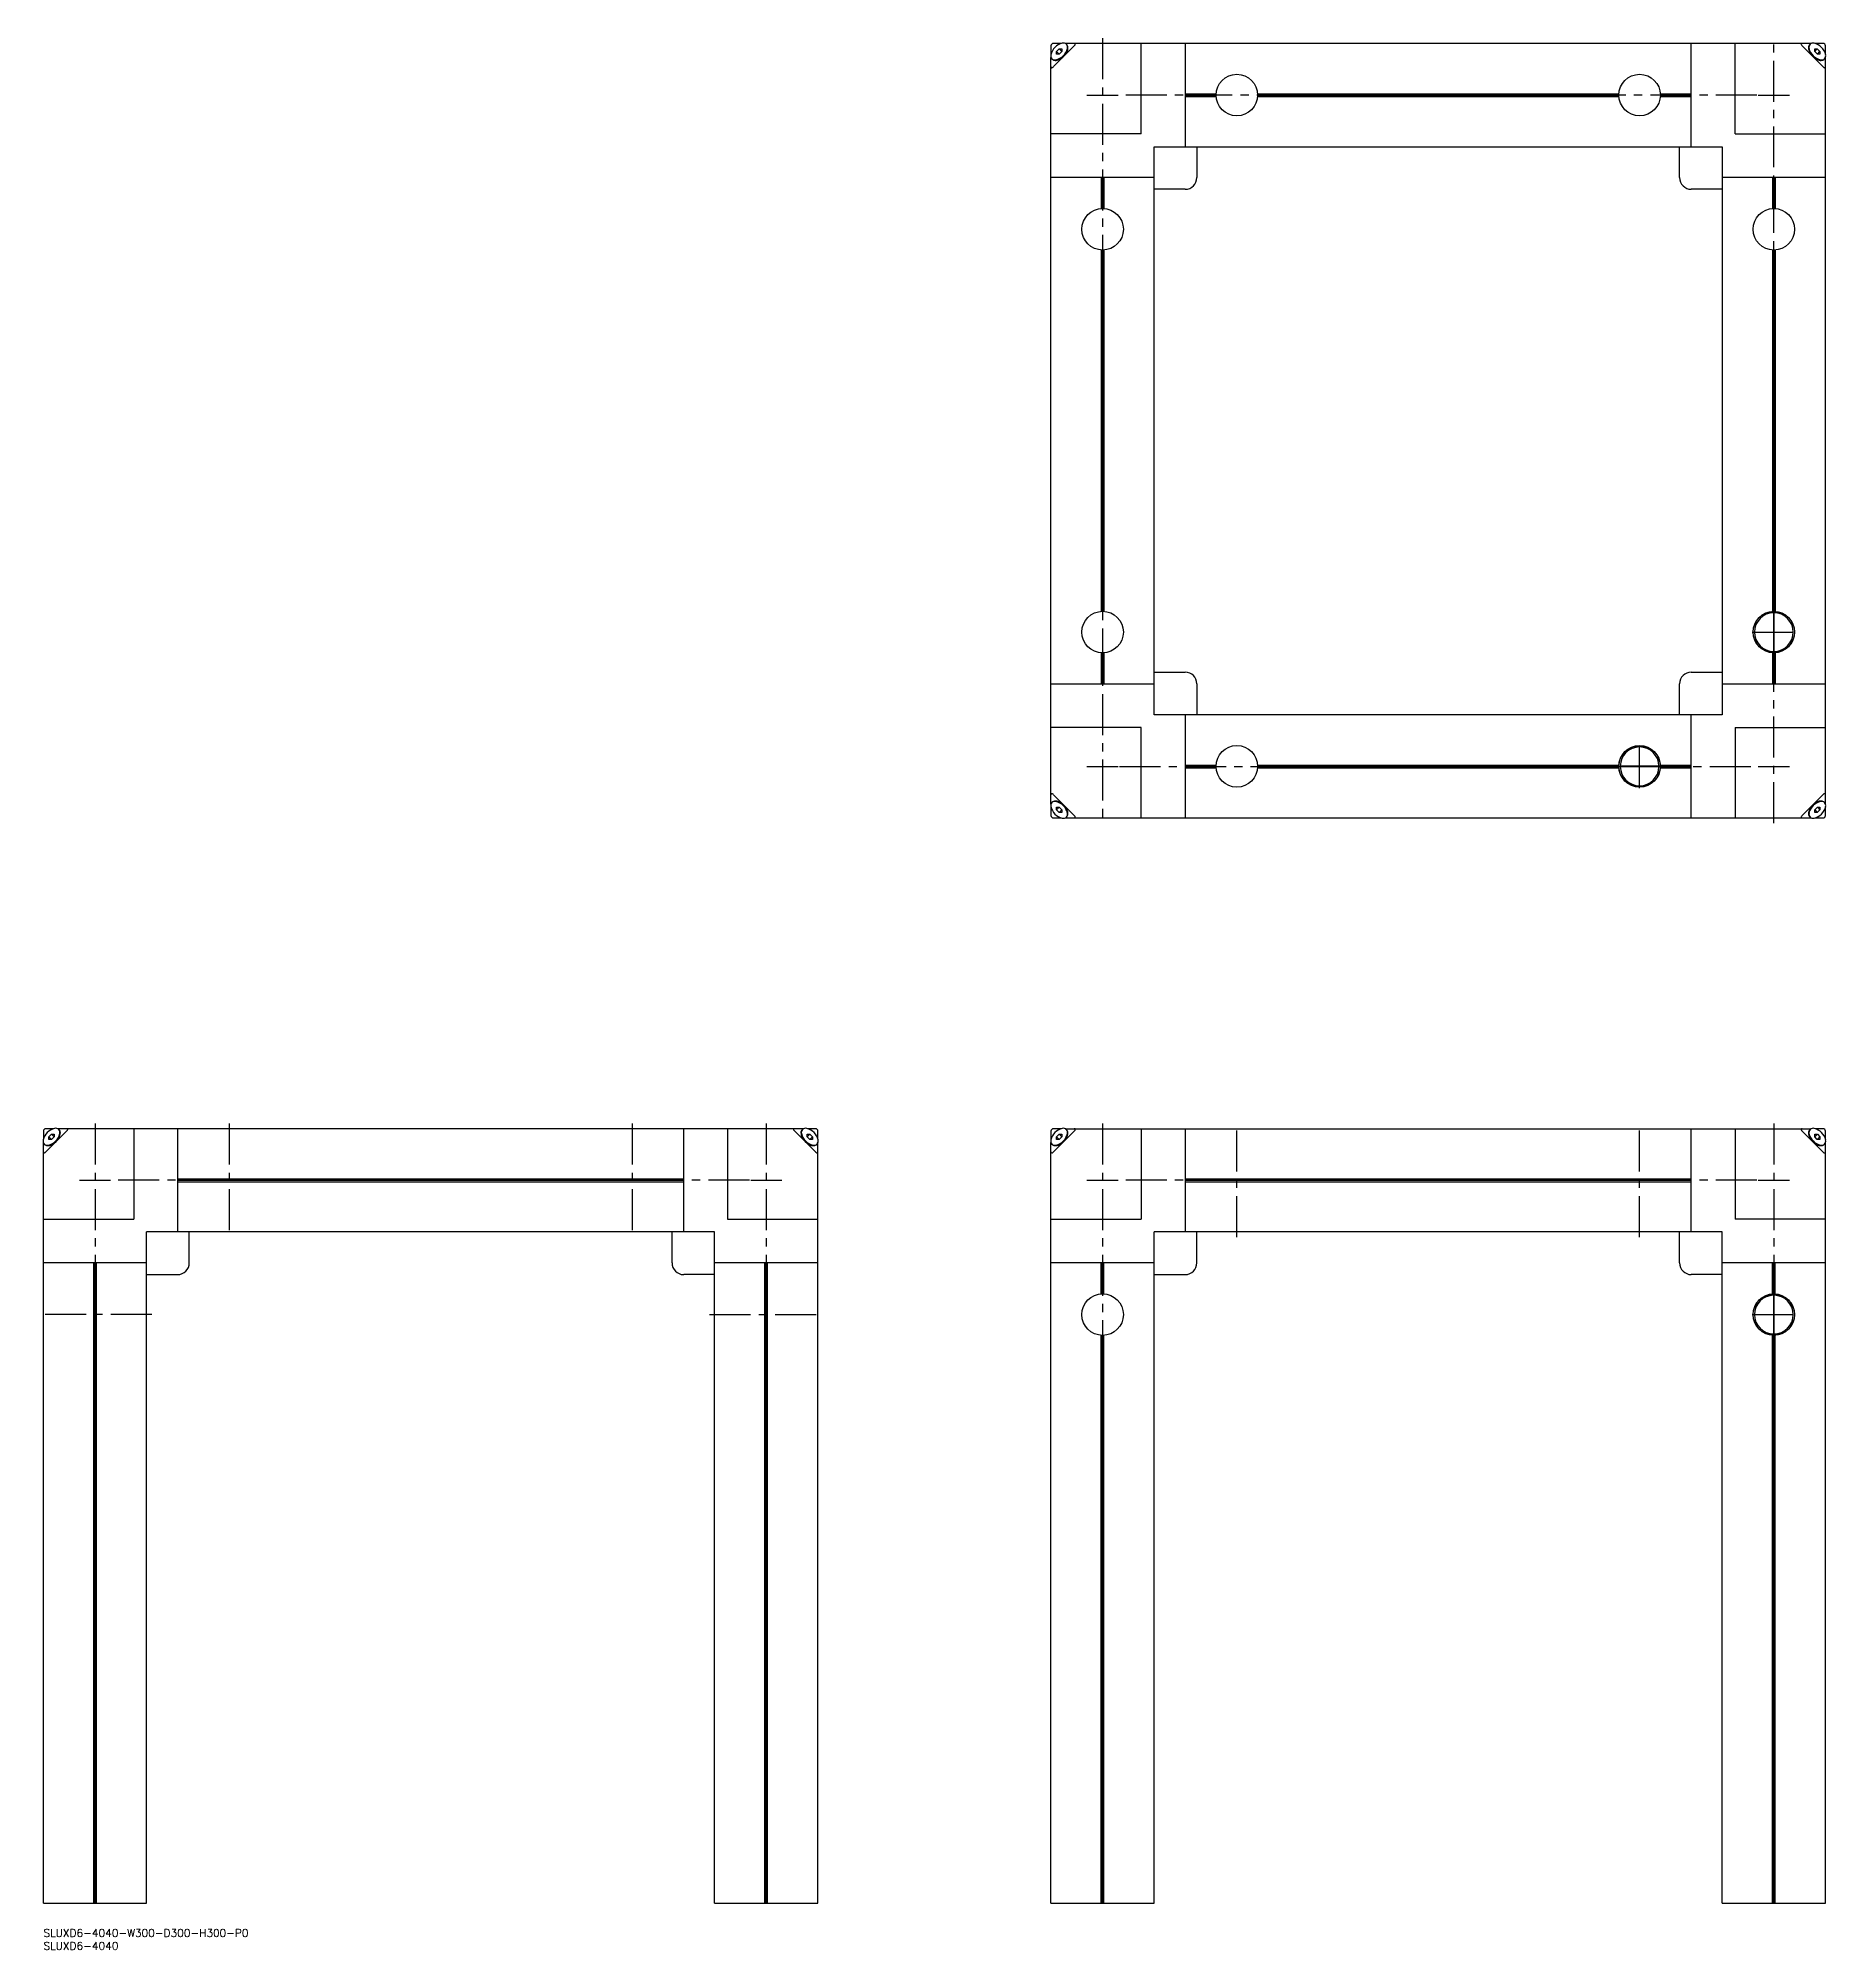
# Model space of a CAD drawing. Extents: x -2 to 690, y -8 to 732.
import ezdxf

# ---------------------------------------------------------------- set-up
doc = ezdxf.new("R2010")
doc.units = 0
doc.header["$LTSCALE"] = 0.5
doc.linetypes.add('CENTER', pattern=[50.8, 31.75, -6.35, 6.35, -6.35])
for name, color, linetype in [('MSM_CENTER', 1, 'CENTER'), ('MSM_CONTINUOUS', 7, 'CONTINUOUS'), ('MSM_PART_NUMBER', 7, 'CONTINUOUS')]:
    doc.layers.add(name, color=color, linetype=linetype)
doc.styles.get("Standard").update_dxf_attribs({"font": 'txt.shx', "height": 3, "bigfont": 'bigfont.shx'})

msp = doc.modelspace()

# ---------------------------------------------------------------- linework, layer by layer
at = {"layer": 'MSM_CENTER'}
for p, q in [((410.26, 732.33), (410.26, 428.33)), ((670.26, 428.33), (670.26, 732.33)), ((404.22, 710.33), (416.3, 710.33)), ((663.71, 710.33), (416.81, 710.33)), ((664.22, 710.33), (676.3, 710.33)), ((661.86, 502.33), (678.66, 502.33)), ((618.26, 441.93), (618.26, 458.73)), ((404.22, 450.33), (416.3, 450.33)), ((416.81, 450.33), (663.71, 450.33)), ((664.22, 450.33), (676.3, 450.33)), ((20, 312), (20, 8)), ((72, 312), (72, 268)), ((228, 312), (228, 268)), ((280, 312), (280, 8)), ((410.26, 312), (410.26, 8)), ((462.26, 268), (462.26, 312)), ((618.26, 268), (618.26, 312)), ((670.26, 312), (670.26, 8)), ((13.96, 290), (26.04, 290)), ((273.45, 290), (26.55, 290)), ((273.96, 290), (286.04, 290)), ((404.22, 290), (416.3, 290)), ((663.71, 290), (416.81, 290)), ((664.22, 290), (676.3, 290)), ((42, 238), (-2, 238)), ((258, 238), (302, 238)), ((661.86, 238), (678.66, 238))]:
    msp.add_line(p, q, dxfattribs=at)
at = {"layer": 'MSM_CONTINUOUS'}
for p, q in [((390.26, 729.33), (390.26, 726.19)), ((394.4, 730.33), (391.26, 730.33)), ((391.26, 721.33), (399.26, 729.33)), ((392.4, 727.17), (393.43, 728.19)), ((393.42, 726.15), (392.4, 727.17)), ((392.4, 726.15), (392.4, 727.17)), ((393.42, 726.15), (392.4, 726.15)), ((394.44, 727.17), (393.42, 726.15)), ((394.44, 727.17), (393.43, 728.19)), ((393.43, 728.19), (394.44, 728.19)), ((394.44, 728.19), (394.44, 727.17)), ((684.82, 730.33), (395.71, 730.33)), ((396.46, 727.1), (396.65, 728.41)), ((425.26, 695.33), (425.26, 730.33)), ((442.26, 730.33), (442.26, 690.33)), ((638.26, 690.33), (638.26, 730.33)), ((655.26, 695.33), (655.26, 730.33)), ((681.26, 729.33), (689.26, 721.33)), ((683.87, 728.41), (684.06, 727.1)), ((686.09, 727.17), (686.08, 728.19)), ((686.08, 728.19), (687.1, 728.19)), ((686.09, 727.17), (687.1, 728.19)), ((687.11, 726.15), (686.09, 727.17)), ((689.26, 730.33), (686.12, 730.33)), ((687.1, 728.19), (688.12, 727.17)), ((687.11, 726.15), (688.12, 727.17)), ((688.12, 726.15), (687.11, 726.15)), ((688.12, 727.17), (688.12, 726.15)), ((690.26, 726.19), (690.26, 729.33)), ((390.26, 435.74), (390.26, 724.91)), ((392.18, 723.94), (393.49, 724.13)), ((687.03, 724.13), (688.35, 723.94)), ((690.26, 435.74), (690.26, 724.91)), ((442.26, 710.85), (454.23, 710.85)), ((470.3, 710.85), (610.23, 710.85)), ((626.3, 710.85), (638.26, 710.85)), ((442.26, 710.33), (454.21, 710.33)), ((442.26, 709.81), (454.23, 709.81)), ((470.3, 709.81), (610.23, 709.81)), ((470.31, 710.33), (610.21, 710.33)), ((626.3, 709.81), (638.26, 709.81)), ((626.31, 710.33), (638.26, 710.33)), ((425.26, 695.33), (390.26, 695.33)), ((430.26, 470.33), (430.26, 690.33)), ((430.26, 690.33), (650.26, 690.33)), ((446.76, 690.33), (446.76, 678.33)), ((633.76, 678.33), (633.76, 690.33)), ((650.26, 690.33), (650.26, 470.33)), ((655.26, 695.33), (690.26, 695.33)), ((430.26, 678.33), (390.26, 678.33)), ((409.74, 678.33), (409.74, 666.36)), ((410.26, 678.33), (410.26, 666.38)), ((410.78, 678.33), (410.78, 666.36)), ((442.26, 673.83), (430.26, 673.83)), ((650.26, 673.83), (638.26, 673.83)), ((690.26, 678.33), (650.26, 678.33)), ((669.74, 678.33), (669.74, 666.36)), ((670.26, 678.33), (670.26, 666.38)), ((670.78, 678.33), (670.78, 666.36)), ((409.74, 650.3), (409.74, 510.36)), ((410.26, 650.28), (410.26, 510.38)), ((410.78, 650.3), (410.78, 510.36)), ((669.74, 650.3), (669.74, 510.36)), ((670.26, 650.28), (670.26, 510.38)), ((670.78, 650.3), (670.78, 510.36)), ((670.16, 510.03), (670.16, 494.63)), ((670.36, 494.63), (670.36, 510.03)), ((409.74, 494.3), (409.74, 482.33)), ((410.26, 494.28), (410.26, 482.33)), ((410.78, 494.3), (410.78, 482.33)), ((669.74, 494.3), (669.74, 482.33)), ((670.26, 494.28), (670.26, 482.33)), ((670.78, 494.3), (670.78, 482.33)), ((390.26, 482.33), (430.26, 482.33)), ((430.26, 486.83), (442.26, 486.83)), ((446.76, 482.33), (446.76, 470.33)), ((633.76, 470.33), (633.76, 482.33)), ((638.26, 486.83), (650.26, 486.83)), ((650.26, 482.33), (690.26, 482.33)), ((650.26, 470.33), (430.26, 470.33)), ((442.26, 470.33), (442.26, 430.33)), ((638.26, 430.33), (638.26, 470.33)), ((425.26, 465.33), (390.26, 465.33)), ((425.26, 430.33), (425.26, 465.33)), ((655.26, 465.33), (690.26, 465.33)), ((655.26, 465.33), (655.26, 430.33)), ((442.26, 450.85), (454.23, 450.85)), ((442.26, 450.33), (454.21, 450.33)), ((442.26, 449.81), (454.23, 449.81)), ((470.3, 450.85), (610.23, 450.85)), ((470.3, 449.81), (610.23, 449.81)), ((470.31, 450.33), (610.21, 450.33)), ((625.96, 450.43), (610.56, 450.43)), ((610.56, 450.23), (625.96, 450.23)), ((626.3, 450.85), (638.26, 450.85)), ((626.3, 449.81), (638.26, 449.81)), ((626.31, 450.33), (638.26, 450.33)), ((399.26, 431.33), (391.26, 439.33)), ((689.26, 439.33), (681.26, 431.33)), ((390.26, 434.47), (390.26, 431.33)), ((391.26, 430.33), (394.4, 430.33)), ((393.49, 436.53), (392.18, 436.72)), ((393.42, 434.51), (392.4, 433.49)), ((392.4, 433.49), (392.4, 434.51)), ((392.4, 434.51), (393.42, 434.51)), ((393.43, 432.47), (392.4, 433.49)), ((393.42, 434.51), (394.44, 433.49)), ((394.44, 433.49), (393.43, 432.47)), ((394.44, 432.47), (393.43, 432.47)), ((394.44, 433.49), (394.44, 432.47)), ((395.71, 430.33), (684.82, 430.33)), ((396.65, 432.24), (396.46, 433.56)), ((684.06, 433.56), (683.87, 432.24)), ((686.08, 432.47), (686.09, 433.49)), ((687.1, 432.47), (686.08, 432.47)), ((686.09, 433.49), (687.11, 434.51)), ((686.09, 433.49), (687.1, 432.47)), ((686.12, 430.33), (689.26, 430.33)), ((688.35, 436.72), (687.03, 436.53)), ((688.12, 433.49), (687.1, 432.47)), ((687.11, 434.51), (688.12, 433.49)), ((687.11, 434.51), (688.12, 434.51)), ((688.12, 434.51), (688.12, 433.49)), ((690.26, 431.33), (690.26, 434.47)), ((0, 309), (0, 305.92)), ((0, 10), (0, 304.62)), ((3.95, 310), (1, 310)), ((1, 301), (9, 309)), ((1.98, 303.63), (3.3, 303.84)), ((2.14, 306.87), (3.16, 307.9)), ((3.17, 305.85), (2.14, 306.87)), ((2.14, 305.85), (2.14, 306.87)), ((3.16, 305.85), (2.14, 305.85)), ((4.18, 306.88), (3.16, 307.9)), ((3.16, 307.9), (4.18, 307.9)), ((4.18, 306.87), (3.16, 305.85)), ((4.18, 307.9), (4.18, 306.87)), ((294.48, 310), (5.52, 310)), ((6.19, 306.74), (6.39, 308.08)), ((35, 310), (35, 275)), ((52, 310), (52, 270)), ((248, 270), (248, 310)), ((265, 310), (265, 275)), ((291, 309), (299, 301)), ((293.61, 308.08), (293.81, 306.74)), ((295.82, 306.88), (296.84, 307.9)), ((295.82, 306.87), (295.82, 307.9)), ((295.82, 307.9), (296.84, 307.9)), ((296.84, 305.85), (295.82, 306.87)), ((299, 310), (296.05, 310)), ((296.7, 303.84), (298.02, 303.63)), ((296.83, 305.85), (297.86, 306.87)), ((296.84, 307.9), (297.86, 306.87)), ((297.86, 305.85), (296.84, 305.85)), ((297.86, 306.87), (297.86, 305.85)), ((300, 305.99), (300, 309)), ((300, 10), (300, 304.62)), ((390.26, 309), (390.26, 305.92)), ((390.26, 10), (390.26, 304.62)), ((394.22, 310), (391.26, 310)), ((391.26, 301), (399.26, 309)), ((392.24, 303.63), (393.56, 303.84)), ((392.4, 306.87), (393.42, 307.9)), ((393.43, 305.85), (392.4, 306.87)), ((392.4, 305.85), (392.4, 306.87)), ((393.43, 305.85), (392.4, 305.85)), ((394.44, 306.88), (393.42, 307.9)), ((393.42, 307.9), (394.44, 307.9)), ((394.44, 306.87), (393.43, 305.85)), ((394.44, 307.9), (394.44, 306.87)), ((395.78, 310), (684.74, 310)), ((396.45, 306.74), (396.65, 308.08)), ((425.26, 310), (425.26, 275)), ((442.26, 310), (442.26, 270)), ((638.26, 270), (638.26, 310)), ((655.26, 310), (655.26, 275)), ((681.26, 309), (689.26, 301)), ((683.87, 308.08), (684.07, 306.74)), ((686.08, 306.88), (687.11, 307.9)), ((686.08, 306.87), (686.09, 307.9)), ((687.1, 305.85), (686.08, 306.87)), ((686.09, 307.9), (687.11, 307.9)), ((689.26, 310), (686.31, 310)), ((686.96, 303.84), (688.28, 303.63)), ((687.09, 305.85), (688.12, 306.87)), ((688.12, 305.85), (687.1, 305.85)), ((687.11, 307.9), (688.12, 306.87)), ((688.12, 306.87), (688.12, 305.85)), ((690.26, 305.99), (690.26, 309)), ((690.26, 10), (690.26, 304.59)), ((52, 290.52), (248, 290.52)), ((52, 290), (248, 290)), ((52, 289.48), (248, 289.48)), ((442.26, 290.52), (638.26, 290.52)), ((442.26, 290), (638.26, 290)), ((442.26, 289.48), (638.26, 289.48)), ((0, 275), (35, 275)), ((265, 275), (300, 275)), ((390.26, 275), (425.26, 275)), ((690.26, 275), (655.26, 275)), ((260, 270), (40, 270)), ((40, 10), (40, 270)), ((56.5, 258), (56.5, 270)), ((243.5, 258), (243.5, 270)), ((260, 10), (260, 270)), ((650.26, 270), (430.26, 270)), ((430.26, 10), (430.26, 270)), ((446.76, 258), (446.76, 270)), ((633.76, 258), (633.76, 270)), ((650.26, 10), (650.26, 270)), ((40, 258), (0, 258)), ((19.48, 10), (19.48, 258)), ((20, 10), (20, 258)), ((20.52, 10), (20.52, 258)), ((40, 253.5), (52, 253.5)), ((260, 253.5), (248, 253.5)), ((300, 258), (260, 258)), ((279.48, 10), (279.48, 258)), ((280, 10), (280, 258)), ((280.52, 10), (280.52, 258)), ((430.26, 258), (390.26, 258)), ((409.74, 246.03), (409.74, 258)), ((410.26, 246.05), (410.26, 258)), ((410.78, 246.03), (410.78, 258)), ((430.26, 253.5), (442.26, 253.5)), ((650.26, 253.5), (638.26, 253.5)), ((690.26, 258), (650.26, 258)), ((669.74, 246.03), (669.74, 258)), ((670.26, 246.05), (670.26, 258)), ((670.78, 246.03), (670.78, 258)), ((670.16, 245.7), (670.16, 230.3)), ((670.36, 230.3), (670.36, 245.7)), ((409.74, 10), (409.74, 229.97)), ((410.26, 10), (410.26, 229.95)), ((410.78, 10), (410.78, 229.97)), ((669.74, 10), (669.74, 229.97)), ((670.26, 10), (670.26, 229.95)), ((670.78, 10), (670.78, 229.97)), ((0, 10), (40, 10)), ((260, 10), (300, 10)), ((390.26, 10), (430.26, 10)), ((650.26, 10), (690.26, 10))]:
    msp.add_line(p, q, dxfattribs=at)
for centre, radius in [((462.26, 710.33), 8.05), ((618.26, 710.33), 8.05), ((410.26, 658.33), 8.05), ((670.26, 658.33), 8.05), ((410.26, 502.33), 8.05), ((670.26, 502.33), 8.05), ((670.26, 502.33), 8), ((462.26, 450.33), 8.05), ((618.26, 450.33), 8.05), ((618.26, 450.33), 8), ((410.26, 238), 8.05), ((670.26, 238), 8.05), ((670.26, 238), 8)]:
    msp.add_circle(centre, radius, dxfattribs=at)
for centre, radius, start, end in [((392.01, 725.54), 1.86, 168.17643, 220.26027), ((396.09, 724.5), 6.07, 103.5624, 166.4376), ((391.26, 729.33), 1, 90, 180), ((390.76, 729.84), 6.07, 283.5624, 346.4376), ((390.63, 729.96), 6.5, 295.55758, 334.24418), ((395.07, 728.68), 1.76, 48.1796, 103.3837), ((394.85, 728.8), 1.84, 347.91546, 40.52124), ((395.25, 728.71), 1.6, 358.84233, 46.56615), ((393.3, 728.71), 3.54, 333.7611, 359.58851), ((399.28, 729.7), 0.631, 69.91163, 91.54294), ((397.98, 730.66), 1.85, 313.79453, 329.74742), ((399.39, 730), 0.306, 40.28034, 69.39477), ((398.91, 730.12), 0.778, 329.7022, 347.68767), ((399.43, 730.05), 0.24, 11.90129, 38.62323), ((399.35, 730.03), 0.327, 346.93367, 12.23809), ((681.18, 730.03), 0.327, 167.76191, 193.06633), ((681.09, 730.05), 0.24, 141.37677, 168.09871), ((681.62, 730.12), 0.778, 192.31233, 210.2978), ((681.14, 730), 0.306, 110.60523, 139.71966), ((682.54, 730.66), 1.85, 210.25258, 226.20547), ((681.25, 729.7), 0.631, 88.45706, 110.08837), ((685.27, 728.71), 1.6, 133.43385, 181.15767), ((687.22, 728.71), 3.54, 180.41149, 206.2389), ((685.68, 728.8), 1.84, 139.47876, 192.08454), ((689.77, 729.84), 6.07, 193.5624, 256.4376), ((689.89, 729.96), 6.5, 205.75582, 244.44242), ((685.45, 728.68), 1.76, 76.6163, 131.8204), ((684.44, 724.5), 6.07, 13.5624, 76.4376), ((689.26, 729.33), 1, 0, 90), ((688.51, 725.54), 1.86, 319.73973, 11.82357), ((390.96, 721.32), 0.698, 179.50609, 199.03934), ((390.59, 721.21), 0.314, 200.95158, 229.37331), ((390.54, 721.15), 0.237, 231.19093, 258.28454), ((390.56, 721.26), 0.348, 258.53718, 282.29106), ((391.8, 725.76), 1.86, 229.69348, 281.86982), ((390.48, 721.66), 0.749, 281.96167, 300.64846), ((391.9, 725.39), 1.64, 223.89738, 269.97438), ((389.87, 722.68), 1.94, 300.62504, 315.83301), ((391.9, 727.24), 3.5, 269.97547, 296.06642), ((688.63, 727.24), 3.5, 243.93358, 270.02453), ((688.73, 725.76), 1.86, 258.13018, 310.30652), ((688.63, 725.39), 1.64, 270.02562, 316.10262), ((690.65, 722.68), 1.94, 224.16699, 239.37496), ((690.05, 721.66), 0.749, 239.35154, 258.03833), ((689.97, 721.26), 0.348, 257.70894, 281.46282), ((689.99, 721.15), 0.237, 281.71546, 308.80907), ((689.93, 721.21), 0.314, 310.62669, 339.04842), ((689.56, 721.32), 0.698, 340.96066, 0.49391), ((442.26, 678.33), 4.5, 270, 0), ((638.26, 678.33), 4.5, 180, 270), ((670.26, 502.33), 7.5, 90.76397, 269.23603), ((670.26, 502.33), 7.7, 89.25588, 90.74412), ((670.26, 502.33), 7.5, 270.76397, 89.23603), ((667.78, 495.52), 2.25, 171.28756, 172.70903), ((670.26, 502.33), 7.7, 269.25588, 270.74412), ((672.74, 495.52), 2.25, 7.29097, 8.69997), ((442.26, 482.33), 4.5, 0, 90), ((638.26, 482.33), 4.5, 90, 180), ((618.26, 450.33), 7.5, 0.76397, 179.23603), ((625.08, 452.81), 2.25, 97.29097, 98.6961), ((618.26, 450.33), 7.7, 179.25588, 180.74412), ((618.26, 450.33), 7.5, 180.76397, 359.23603), ((625.08, 447.85), 2.25, 261.27181, 262.70903), ((618.26, 450.33), 7.7, 359.25588, 0.74412), ((390.96, 439.34), 0.698, 160.96066, 180.49391), ((390.59, 439.45), 0.314, 130.62669, 159.04842), ((390.54, 439.5), 0.237, 101.71546, 128.80907), ((390.56, 439.39), 0.348, 77.70894, 101.46282), ((390.48, 439), 0.749, 59.35154, 78.03833), ((391.9, 435.27), 1.64, 90.02562, 136.10262), ((389.87, 437.98), 1.94, 44.16699, 59.37496), ((391.9, 433.41), 3.5, 63.93358, 90.02453), ((688.63, 433.41), 3.5, 89.97547, 116.06642), ((688.63, 435.27), 1.64, 43.89738, 89.97438), ((690.65, 437.98), 1.94, 120.62504, 135.83301), ((690.05, 439), 0.749, 101.96167, 120.64846), ((689.97, 439.39), 0.348, 78.53718, 102.29106), ((689.99, 439.5), 0.237, 51.19093, 78.28454), ((689.93, 439.45), 0.314, 20.95158, 49.37331), ((689.56, 439.34), 0.698, 359.50609, 19.03934), ((392.01, 435.11), 1.86, 139.73973, 191.82357), ((396.09, 436.16), 6.07, 193.5624, 256.4376), ((391.26, 431.33), 1, 180, 270), ((391.8, 434.9), 1.86, 78.13018, 130.30652), ((390.76, 430.82), 6.07, 13.5624, 76.4376), ((390.63, 430.7), 6.5, 25.75582, 64.44242), ((395.07, 431.97), 1.76, 256.6163, 311.8204), ((394.85, 431.86), 1.84, 319.47876, 12.08454), ((395.25, 431.95), 1.6, 313.43385, 1.15767), ((393.3, 431.95), 3.54, 0.41149, 26.2389), ((397.98, 430), 1.85, 30.25258, 46.20547), ((399.28, 430.96), 0.631, 268.45706, 290.08837), ((399.39, 430.65), 0.306, 290.60523, 319.71966), ((398.91, 430.53), 0.778, 12.31233, 30.2978), ((399.43, 430.61), 0.24, 321.37677, 348.09871), ((399.35, 430.63), 0.327, 347.76191, 13.06633), ((681.18, 430.63), 0.327, 166.93367, 192.23809), ((681.62, 430.53), 0.778, 149.7022, 167.68767), ((681.09, 430.61), 0.24, 191.90129, 218.62323), ((681.14, 430.65), 0.306, 220.28034, 249.39477), ((682.54, 430), 1.85, 133.79453, 149.74742), ((681.25, 430.96), 0.631, 249.91163, 271.54294), ((687.22, 431.95), 3.54, 153.7611, 179.58851), ((685.27, 431.95), 1.6, 178.84233, 226.56615), ((685.68, 431.86), 1.84, 167.91546, 220.52124), ((689.77, 430.82), 6.07, 103.5624, 166.4376), ((689.89, 430.7), 6.5, 115.55758, 154.24418), ((685.45, 431.97), 1.76, 228.1796, 283.3837), ((684.44, 436.16), 6.07, 283.5624, 346.4376), ((688.73, 434.9), 1.86, 49.69348, 101.86982), ((689.26, 431.33), 1, 270, 0), ((688.51, 435.11), 1.86, 348.17643, 40.26027), ((1.78, 305.26), 1.89, 167.84307, 220.65063), ((5.8, 304.25), 6.04, 104.01343, 166.54834), ((1, 309), 1, 90, 180), ((1.56, 305.48), 1.89, 229.94851, 282.72351), ((1.6, 304.99), 1.56, 220.79356, 265.338), ((1.64, 307.01), 3.58, 267.1777, 299.00623), ((0.52, 309.49), 6.04, 284.00891, 346.55287), ((0.28, 309.74), 6.63, 297.8833, 330.23581), ((4.77, 308.31), 1.85, 49.31504, 103.3148), ((4.52, 308.48), 1.91, 348.10387, 40.37633), ((2.72, 308.44), 3.86, 328.96555, 359.2253), ((4.98, 308.4), 1.61, 359.6619, 45.16206), ((9.01, 309.34), 0.665, 69.97858, 90.8805), ((7.2, 310.79), 2.54, 315.15967, 322.89859), ((8.33, 309.94), 1.13, 322.90147, 341.50249), ((9.16, 309.72), 0.256, 15.48741, 71.36111), ((9.01, 309.7), 0.405, 342.91806, 12.27119), ((290.99, 309.7), 0.405, 167.72881, 197.08194), ((290.84, 309.72), 0.256, 108.63889, 164.51259), ((291.67, 309.94), 1.13, 198.49751, 217.09853), ((290.99, 309.34), 0.665, 89.1195, 110.02142), ((292.8, 310.79), 2.54, 217.10141, 224.84033), ((295.02, 308.4), 1.61, 134.83794, 180.3381), ((297.28, 308.44), 3.86, 180.7747, 211.03445), ((295.48, 308.48), 1.91, 139.62367, 191.89613), ((299.48, 309.49), 6.04, 193.45082, 255.98741), ((299.72, 309.74), 6.63, 209.76419, 242.1167), ((295.23, 308.31), 1.85, 76.6852, 130.68496), ((294.2, 304.25), 6.04, 13.45166, 75.98657), ((298.36, 307.01), 3.58, 240.99377, 272.8223), ((298.44, 305.48), 1.89, 257.33613, 310.03722), ((298.4, 304.99), 1.56, 274.662, 319.20644), ((299, 309), 1, 0, 90), ((298.22, 305.26), 1.89, 319.34937, 12.15693), ((392.04, 305.26), 1.89, 167.84307, 220.65063), ((396.07, 304.25), 6.04, 104.01343, 166.54834), ((391.26, 309), 1, 90, 180), ((391.83, 305.48), 1.89, 229.96278, 282.66387), ((391.86, 304.99), 1.56, 220.79356, 265.338), ((391.91, 307.01), 3.58, 267.1777, 299.00623), ((390.78, 309.49), 6.04, 284.01259, 346.54918), ((390.54, 309.74), 6.63, 297.8833, 330.23581), ((395.03, 308.31), 1.85, 49.31504, 103.3148), ((394.78, 308.48), 1.91, 348.10387, 40.37633), ((392.98, 308.44), 3.86, 328.96555, 359.2253), ((395.24, 308.4), 1.61, 359.6619, 45.16206), ((399.27, 309.34), 0.665, 69.97858, 90.8805), ((397.46, 310.79), 2.54, 315.15967, 322.89859), ((398.59, 309.94), 1.13, 322.90147, 341.50249), ((399.42, 309.72), 0.256, 15.48741, 71.36111), ((399.27, 309.7), 0.405, 342.91806, 12.27119), ((681.25, 309.7), 0.405, 167.72881, 197.08194), ((681.11, 309.72), 0.256, 108.63889, 164.51259), ((681.93, 309.94), 1.13, 198.49751, 217.09853), ((681.25, 309.34), 0.665, 89.1195, 110.02142), ((683.06, 310.79), 2.54, 217.10141, 224.84033), ((685.29, 308.4), 1.61, 134.83794, 180.3381), ((687.54, 308.44), 3.86, 180.7747, 211.03445), ((685.74, 308.48), 1.91, 139.62367, 191.89613), ((689.75, 309.49), 6.04, 193.45082, 255.98741), ((689.98, 309.74), 6.63, 209.76419, 242.1167), ((685.49, 308.31), 1.85, 76.6852, 130.68496), ((684.46, 304.25), 6.04, 13.45166, 75.98657), ((688.62, 307.01), 3.58, 240.99377, 272.8223), ((688.7, 305.48), 1.89, 257.33613, 310.03722), ((688.66, 304.99), 1.56, 274.662, 319.20644), ((689.26, 309), 1, 0, 90), ((688.48, 305.26), 1.89, 319.34937, 12.15693), ((0.73, 301), 0.732, 179.75578, 197.76236), ((0.29, 300.85), 0.267, 197.3667, 253.68148), ((0.3, 300.98), 0.397, 257.4473, 287.36345), ((0.08, 301.64), 1.09, 288.23165, 307.37385), ((-0.79, 302.8), 2.54, 307.10015, 314.84159), ((300.79, 302.8), 2.54, 225.15841, 232.89985), ((299.92, 301.64), 1.09, 232.62615, 251.76835), ((299.7, 300.98), 0.397, 252.63655, 282.5527), ((299.71, 300.85), 0.267, 286.31852, 342.6333), ((299.27, 301), 0.732, 342.23764, 0.24422), ((390.99, 301), 0.732, 179.75578, 197.76236), ((390.55, 300.85), 0.267, 197.3667, 253.68148), ((390.56, 300.98), 0.397, 257.4473, 287.36345), ((390.34, 301.64), 1.09, 288.23165, 307.37385), ((389.47, 302.8), 2.54, 307.10015, 314.84159), ((691.05, 302.8), 2.54, 225.15841, 232.89985), ((690.19, 301.64), 1.09, 232.62615, 251.76835), ((689.96, 300.98), 0.397, 252.63655, 282.5527), ((689.97, 300.85), 0.267, 286.31852, 342.6333), ((689.53, 301), 0.732, 342.23764, 0.24422), ((52, 258), 4.5, 270, 0), ((248, 258), 4.5, 180, 270), ((442.26, 258), 4.5, 270, 0), ((638.26, 258), 4.5, 180, 270), ((670.26, 238), 7.5, 90.76397, 269.23603), ((667.78, 244.81), 2.25, 187.29097, 188.6961), ((670.26, 238), 7.7, 89.25588, 90.74412), ((670.26, 238), 7.5, 270.76397, 89.23603), ((672.74, 244.81), 2.25, 351.27181, 352.70903), ((670.26, 238), 7.7, 269.25588, 270.74412)]:
    msp.add_arc(centre, radius, start, end, dxfattribs=at)

# ---------------------------------------------------------------- texts
at = {"layer": 'MSM_PART_NUMBER'}
for s, p in [('SLUXD6-4040-W300-D300-H300-P0', (0, -3)), ('SLUXD6-4040', (0, -8))]:
    msp.add_text(s, height=3, dxfattribs=at).set_placement(p)

doc.saveas('drawing.dxf')
